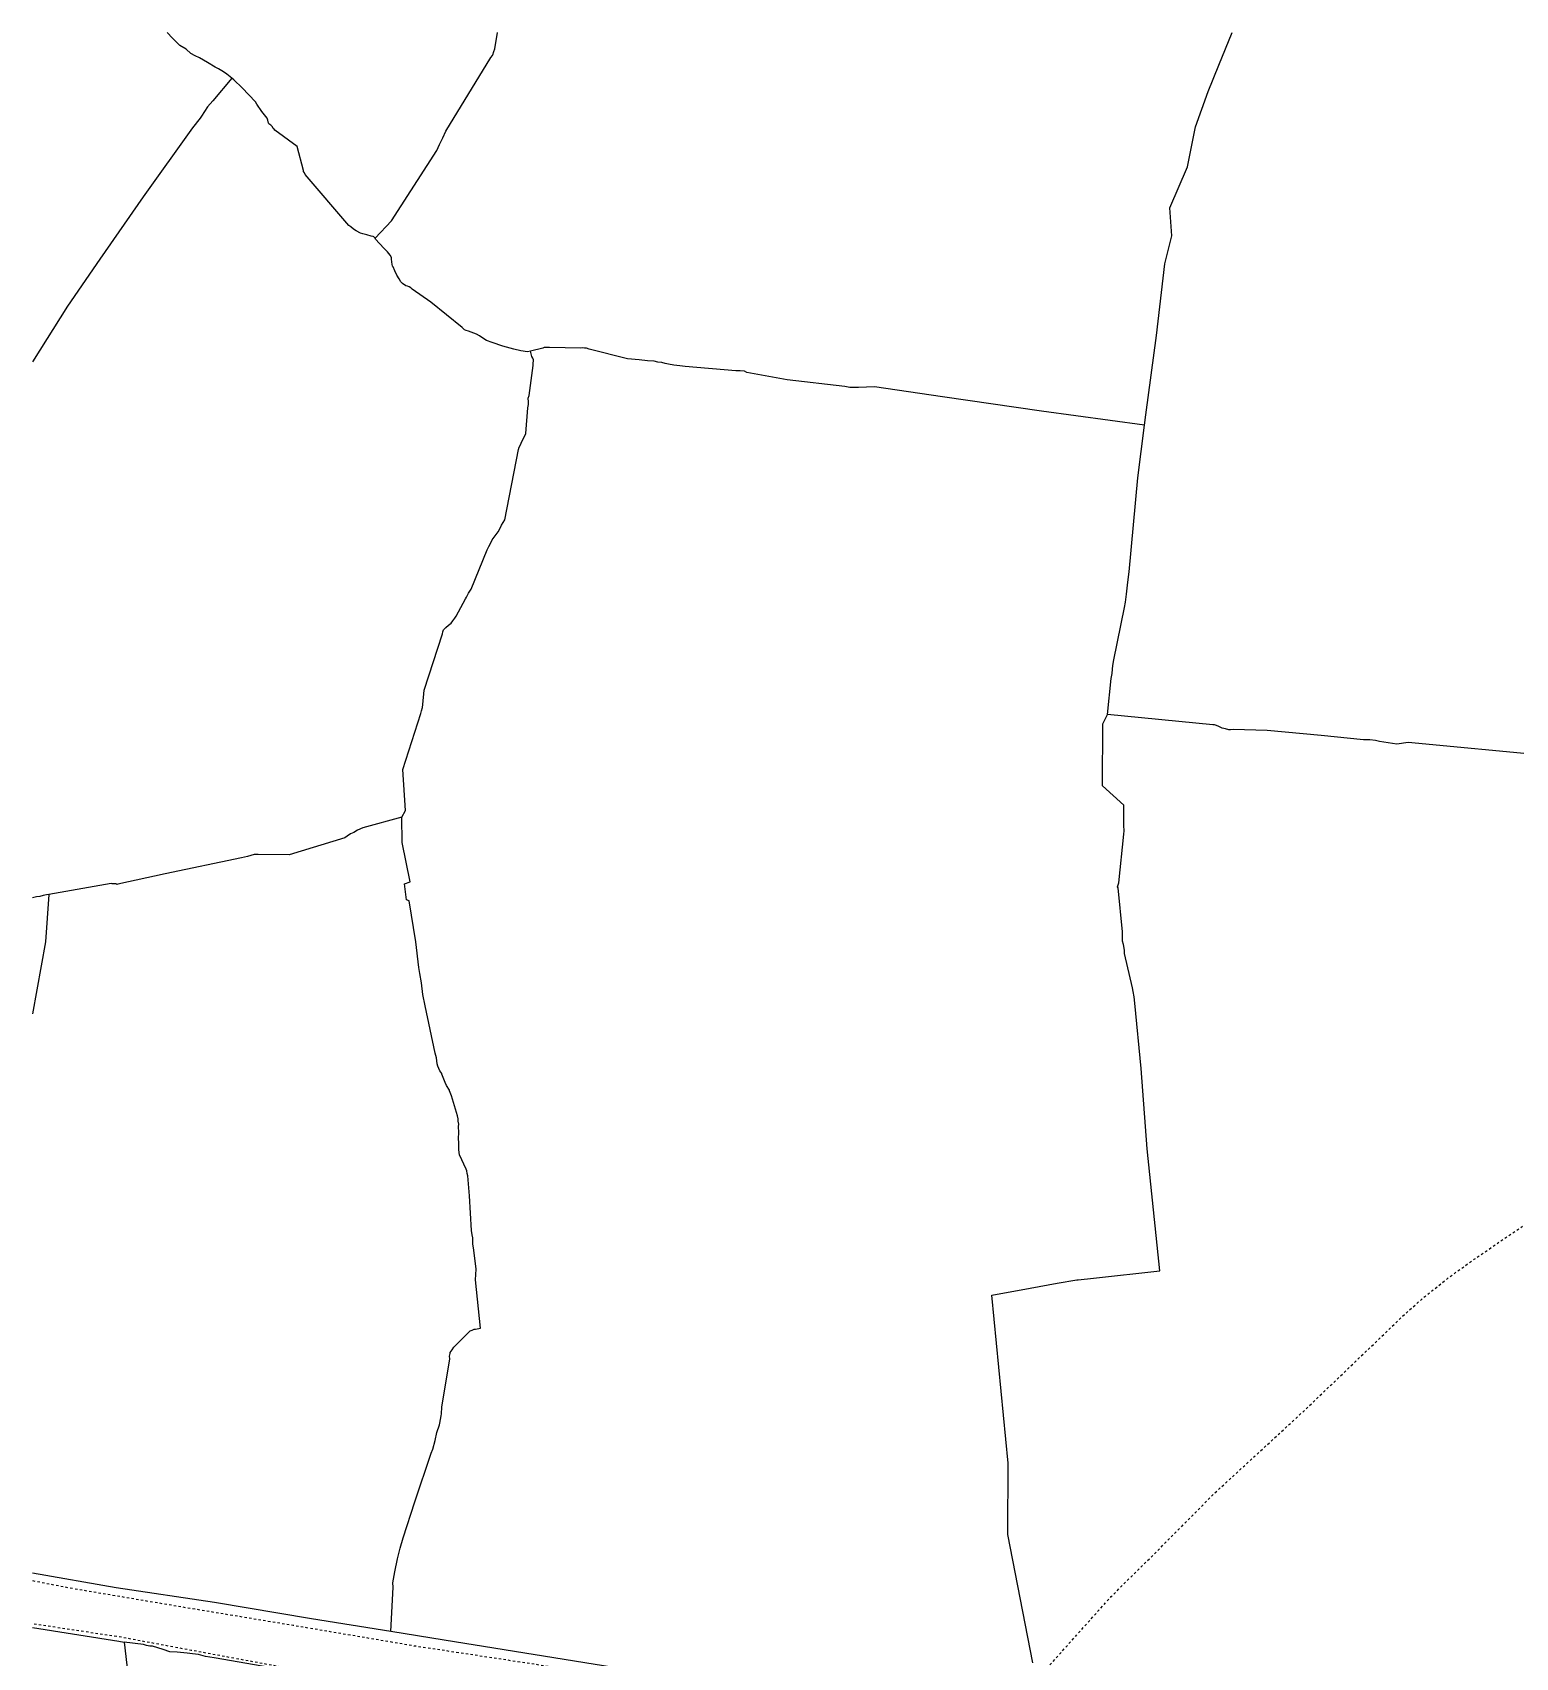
# Model space of a CAD drawing. Extents: x 421500 to 422711, y 436000 to 437000.
# Drawn here: x 421500 to 421810.7, y 436659.3 to 437000 of the extents above; entities that cross this region are included whole.
import ezdxf

# ---------------------------------------------------------------- set-up
doc = ezdxf.new("R2010")
doc.units = 0
doc.linetypes.add('716709-ExBase$0$OS-DASHEDLINE', pattern=[1, 0.5, -0.5])
for name, color, linetype in [('716709-ExBase$0$OS-LINE_0021_ROAD_OR_TRACK', 8, '716709-ExBase$0$OS-DASHEDLINE'), ('716709-ExBase$0$OS-LINE_0030_OBSTRUCTING_FEAT', 8, 'Continuous'), ('716709-ExBase$0$OS-LINE_0032_PATH_OR_EDGE', 8, '716709-ExBase$0$OS-DASHEDLINE')]:
    doc.layers.add(name, color=color, linetype=linetype)

msp = doc.modelspace()

# ---------------------------------------------------------------- linework, layer by layer
at = {"layer": '716709-ExBase$0$OS-LINE_0021_ROAD_OR_TRACK', "flags": 128}
for points in [[(421691.7, 436642.25), (421667.6, 436647.15), (421611.2, 436657), (421580, 436661.75), (421554.65, 436666.05), (421533.2, 436669.6), (421508.9, 436673.7), (421500, 436675.4)], [(421658.58, 436639.68), (421637.9, 436643.7), (421618.9, 436646.8), (421601.3, 436649.6), (421579.85, 436652.95), (421557.8, 436656.3), (421533.25, 436660.85), (421518.8, 436663.55), (421500, 436666.4)]]:
    msp.add_lwpolyline(points, dxfattribs=at)
at = {"layer": '716709-ExBase$0$OS-LINE_0030_OBSTRUCTING_FEAT', "flags": 128}
for points in [[(421541.76, 436990.4), (421540.7, 436991.25), (421540.05, 436991.75), (421539, 436992.35), (421538.25, 436992.75), (421536.65, 436993.7), (421535, 436994.7), (421534.05, 436995.1), (421533.15, 436995.6), (421532.2, 436996.5), (421530.9, 436997.3), (421529.95, 436998.15), (421529.3, 436998.8), (421528.2, 437000)], [(421571.8, 436956.9), (421575.2, 436960.55), (421584.75, 436975.25), (421585.3, 436976.55), (421586, 436977.95), (421586.6, 436979.3), (421596.05, 436994.75), (421596.4, 436995.2), (421596.45, 436995.3), (421596.65, 436996), (421596.85, 436996.55), (421597.45, 437000)], [(421733.02, 436917.7), (421733.3, 436919.85), (421735.5, 436936.45), (421737.3, 436951.5), (421738.75, 436957.35), (421738.35, 436963.25), (421742, 436971.85), (421743.7, 436980.2), (421746.35, 436987.65), (421748.6, 436993.15), (421751.35, 437000)], [(421541.76, 436990.4), (421537.8, 436985.7), (421536.7, 436984.4), (421535.4, 436982.45), (421535.15, 436982.05), (421533.55, 436980.05), (421523.2, 436965.55), (421514.1, 436952.5), (421507.3, 436942.6), (421500, 436930.95)], [(421571.8, 436956.9), (421571.5, 436957.15), (421571.4, 436957.25), (421570.95, 436957.3), (421570.05, 436957.55), (421569.25, 436957.8), (421568.7, 436957.9), (421567.8, 436958.4), (421567.25, 436958.8), (421566.7, 436959.25), (421566.25, 436959.55), (421557.1, 436970.25), (421557, 436970.6), (421556.8, 436970.85), (421556.75, 436971.1), (421555.45, 436976.1), (421550.8, 436979.5), (421550.65, 436979.75), (421550.45, 436979.9), (421550.3, 436980.25), (421549.95, 436980.55), (421549.55, 436980.85), (421549.45, 436981), (421549.3, 436981.65), (421549.2, 436982.05), (421548.05, 436983.45), (421547, 436985), (421546.7, 436985.45), (421543.9, 436988.4), (421542.15, 436990.05), (421541.76, 436990.4)], [(421604.35, 436933.2), (421603.7, 436933.05), (421602.3, 436933.3), (421600.85, 436933.6), (421598.55, 436934.25), (421596.3, 436935), (421595.1, 436935.45), (421594.55, 436935.75), (421593.65, 436936.4), (421593.05, 436936.75), (421591.35, 436937.4), (421590.9, 436937.5), (421590.55, 436937.65), (421590.05, 436938.15), (421583.45, 436943.45), (421579.55, 436946.2), (421579.25, 436946.5), (421578.95, 436946.7), (421578.6, 436946.8), (421578.2, 436946.9), (421577.5, 436947.4), (421577.15, 436947.75), (421576.8, 436948.35), (421576.35, 436949.1), (421575.9, 436950.05), (421575.55, 436950.85), (421575.45, 436951.05), (421575.3, 436951.85), (421575.2, 436952.55), (421575.2, 436952.85), (421574.95, 436953.3), (421574.35, 436954), (421573.6, 436954.8), (421571.9, 436956.7), (421571.8, 436956.9)], [(421577.4, 436835.5), (421578.15, 436836.9), (421577.6, 436845.5), (421581.35, 436857.25), (421581.5, 436857.8), (421581.7, 436858.5), (421581.8, 436859.15), (421582.1, 436862.1), (421585.9, 436873.95), (421585.95, 436874.35), (421586.15, 436874.75), (421586.6, 436875.25), (421587.15, 436875.75), (421587.7, 436876.2), (421588.05, 436876.65), (421588.5, 436877.2), (421588.75, 436877.65), (421590.7, 436881.25), (421590.95, 436881.6), (421591.35, 436882.45), (421591.9, 436883.3), (421595.3, 436891.55), (421595.6, 436892.25), (421596.05, 436893), (421596.3, 436893.65), (421597.6, 436895.3), (421597.9, 436895.95), (421598.3, 436896.7), (421598.65, 436897.25), (421598.95, 436897.85), (421601.8, 436912.6), (421602, 436913.1), (421602.25, 436913.55), (421602.4, 436913.9), (421603.4, 436915.95), (421603.8, 436921.3), (421603.95, 436922), (421603.95, 436922.55), (421603.85, 436923.35), (421604.05, 436923.9), (421604.9, 436930.2), (421604.9, 436930.75), (421604.95, 436931.1), (421604.95, 436931.35), (421604.85, 436931.7), (421604.65, 436932.1), (421604.35, 436933.2)], [(421733.02, 436917.7), (421711.45, 436920.6), (421690.65, 436923.6), (421676.45, 436925.7), (421673.1, 436925.55), (421672.25, 436925.6), (421671.25, 436925.6), (421670.2, 436925.8), (421658.1, 436927.2), (421649.7, 436928.75), (421649.2, 436929), (421648.25, 436929.1), (421647.4, 436929.1), (421636.75, 436929.95), (421635.65, 436930.1), (421634.4, 436930.25), (421633.3, 436930.45), (421632.55, 436930.6), (421631.9, 436930.8), (421631, 436930.9), (421630.25, 436931.1), (421628.85, 436931.15), (421627.1, 436931.35), (421624.65, 436931.6), (421616.65, 436933.65), (421616.05, 436933.8), (421615.65, 436933.85), (421615.3, 436933.9), (421614.9, 436933.8), (421608.35, 436933.95), (421607.2, 436933.95), (421606.95, 436933.85), (421604.35, 436933.2)], [(421725.25, 436857), (421726, 436864.55), (421726.2, 436865.6), (421726.25, 436865.7), (421726.35, 436867.3), (421726.55, 436868.5), (421728.8, 436879.45), (421729, 436880.6), (421729.25, 436882.25), (421729.55, 436884.8), (421729.8, 436886.95), (421731.6, 436906.65), (421733.02, 436917.7)], [(421709.6, 436658.2), (421704.35, 436685.15), (421704.45, 436700.1), (421701, 436735.3), (421709.05, 436736.8), (421714.7, 436737.8), (421718.8, 436738.5), (421719.1, 436738.55), (421722.3, 436738.9), (421736.25, 436740.4), (421733.55, 436765.95), (421732.3, 436782.8), (421730.95, 436796.55), (421730.85, 436797.85), (421730.6, 436798.95), (421730.5, 436799.7), (421728.8, 436806.95), (421728.8, 436807.65), (421728.6, 436808.8), (421728.4, 436809.5), (421728.4, 436811.45), (421727.5, 436820.7), (421727.35, 436820.9), (421727.6, 436821.75), (421728.65, 436831.95), (421728.75, 436832.65), (421728.7, 436833.75), (421728.7, 436834.5), (421728.65, 436838), (421724.2, 436842.1), (421724.25, 436855.05), (421725.25, 436857)], [(421817.65, 436848.4), (421788.25, 436851.15), (421785.9, 436850.8), (421782.25, 436851.35), (421781.4, 436851.55), (421780.2, 436851.75), (421778.9, 436851.75), (421770.05, 436852.65), (421758.7, 436853.65), (421751.6, 436853.9), (421751.05, 436853.85), (421750.7, 436853.85), (421750, 436854.05), (421749.3, 436854.15), (421748.55, 436854.55), (421748.1, 436854.75), (421747.7, 436854.85), (421747.3, 436854.85), (421725.25, 436857)], [(421577.4, 436835.5), (421569.2, 436833.25), (421568.1, 436832.8), (421567.3, 436832.3), (421566.6, 436832), (421565.95, 436831.55), (421565.45, 436831.15), (421553.8, 436827.6), (421547.25, 436827.7), (421546.45, 436827.65), (421545.05, 436827.25), (421543.8, 436826.95), (421527.8, 436823.6), (421517.9, 436821.45), (421517.7, 436821.4), (421517.5, 436821.5), (421517.15, 436821.5), (421516.7, 436821.55), (421516.5, 436821.6), (421503.41, 436819.29)], [(421575.08, 436664.79), (421575.55, 436674.1), (421575.5, 436675), (421575.9, 436677.3), (421576.5, 436680.05), (421577.05, 436682.3), (421577.65, 436684.4), (421580.1, 436691.95), (421583.55, 436702.2), (421583.85, 436703), (421584.35, 436704.85), (421584.7, 436706.5), (421585.25, 436708.15), (421585.35, 436708.5), (421585.65, 436710), (421585.7, 436710.4), (421585.8, 436711.8), (421587.45, 436721.95), (421587.4, 436722.5), (421587.5, 436723.05), (421587.55, 436723.3), (421587.9, 436723.85), (421588.3, 436724.4), (421591.7, 436727.8), (421592.15, 436728), (421592.55, 436728.15), (421592.8, 436728.2), (421593.85, 436728.4), (421592.8, 436738.55), (421592.95, 436740.75), (421592.45, 436744.75), (421592.25, 436746.1), (421592.25, 436747.4), (421592.2, 436747.55), (421592, 436748.85), (421591.6, 436756.15), (421591.25, 436760.35), (421591.1, 436760.8), (421591, 436761.35), (421590.85, 436761.7), (421589.5, 436764.7), (421589.3, 436765.75), (421589.3, 436767.15), (421589.25, 436768.25), (421589.35, 436769.35), (421589.35, 436769.65), (421589.25, 436770.35), (421589.25, 436770.65), (421589.3, 436771.15), (421589.2, 436771.8), (421589.2, 436772.25), (421589.05, 436772.9), (421587.8, 436777.1), (421587.4, 436778.15), (421587.35, 436778.3), (421586.75, 436779.25), (421586.45, 436779.9), (421586.05, 436780.95), (421585.8, 436781.6), (421585.75, 436781.75), (421585.35, 436782.35), (421584.95, 436783.3), (421584.8, 436783.8), (421584.65, 436785.05), (421584.4, 436786.05), (421582.25, 436795.95), (421581.8, 436798.35), (421581.5, 436800.75), (421581.15, 436802.75), (421580.95, 436804), (421580.35, 436809.4), (421578.95, 436818), (421578.4, 436818.2), (421577.95, 436821.5), (421579.15, 436821.95), (421577.45, 436830.2), (421577.4, 436835.5)], [(421503.41, 436819.29), (421502.9, 436819.2), (421502.25, 436819.1), (421501.5, 436818.9), (421500.85, 436818.8), (421500, 436818.6)], [(421503.41, 436819.29), (421502.75, 436809.4), (421500, 436794.25)], [(421575.08, 436664.79), (421558.45, 436667.45), (421538.15, 436670.85), (421517.55, 436673.95), (421500, 436677)], [(421500, 436665.65), (421518.1, 436662.74), (421519.19, 436662.57)], [(421519.19, 436662.57), (421521.85, 436639.55), (421525.25, 436609.35), (421528.55, 436577.8), (421530.8, 436555.15), (421530.8, 436554.6), (421530.75, 436553.85), (421530.85, 436552.8), (421531.1, 436539.45), (421531.15, 436538.5), (421531, 436537.55), (421530.95, 436537.3), (421530.5, 436536.25), (421530.35, 436535.85), (421530.2, 436534.5), (421530.1, 436533.15), (421529.55, 436531.45), (421529.25, 436530.05), (421528.7, 436528.4), (421514.15, 436500)], [(421568.37, 436654.06), (421557.75, 436655.85), (421538.05, 436659.3), (421536.25, 436659.55), (421534.8, 436659.95), (421533.5, 436660.1), (421532.4, 436660.25), (421530.3, 436660.45), (421528.75, 436660.55), (421527.35, 436661), (421525.15, 436661.7), (421524.6, 436661.7), (421523.85, 436661.85), (421523.25, 436662.05), (421519.19, 436662.57)], [(421697.95, 436644.75), (421696.65, 436643.45), (421667.45, 436648.95), (421665.95, 436649.2), (421664.65, 436649.5), (421663.5, 436649.7), (421659.25, 436651), (421636.55, 436654.85), (421586.25, 436663), (421575.08, 436664.79)]]:
    msp.add_lwpolyline(points, dxfattribs=at)
at = {"layer": '716709-ExBase$0$OS-LINE_0032_PATH_OR_EDGE', "flags": 128}
msp.add_lwpolyline([(421698.68, 436644.16), (421703.15, 436647.8), (421703.95, 436648.2), (421704.45, 436648.6), (421705.3, 436649.5), (421706.3, 436650.3), (421707, 436650.85), (421707.85, 436651.8), (421717.8, 436662.95), (421726.05, 436672.15), (421735.3, 436681.3), (421747.65, 436693.75), (421766.8, 436711.4), (421787.75, 436731.5), (421791.55, 436734.85), (421796.95, 436739.15), (421802.1, 436742.85), (421815.65, 436752.1), (421818.85, 436754.2), (421821.55, 436756.05), (421823.55, 436757.35), (421827.65, 436759.55), (421828.95, 436760.2), (421836.35, 436763.35), (421842.9, 436766.1), (421870.3, 436778.15), (421871.5, 436778.45), (421872.55, 436778.85), (421873.35, 436779.3), (421875.05, 436780.55), (421875.25, 436780.7), (421876.8, 436782.15), (421880.55, 436785.25), (421883.8, 436787.2), (421885.7, 436788.35), (421888.55, 436789.65), (421900.7, 436795.05), (421917, 436802.5), (421931.45, 436809.6), (421933.7, 436810.7), (421935, 436811.45), (421935.55, 436811.75), (421938.3, 436814.35), (421942, 436818.15), (421948.15, 436825.5), (421951.45, 436829.4), (421954.3, 436833), (421956.04, 436835.54)], dxfattribs=at)

doc.saveas('drawing.dxf')
